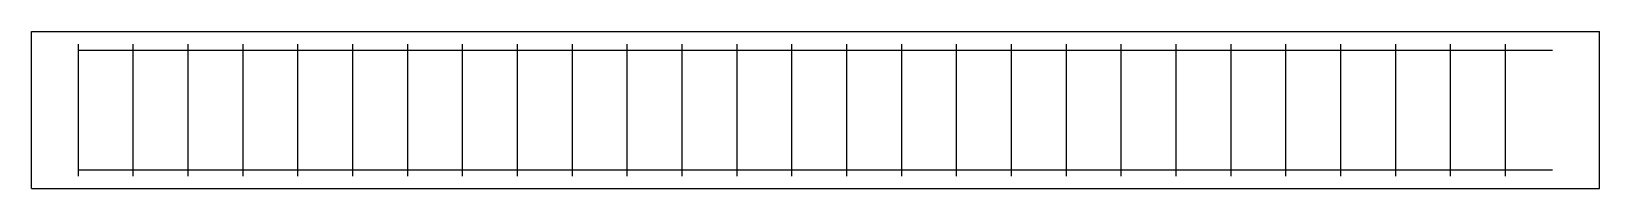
# Model space of a CAD drawing. Extents: x 0 to 5000, y 0 to 500.
import ezdxf

# ---------------------------------------------------------------- set-up
doc = ezdxf.new("R2010")
doc.units = 0

msp = doc.modelspace()

# ---------------------------------------------------------------- linework, layer by layer
at = {"layer": 'CONCRETE'}
for p, q in [((0, 500), (5000, 500)), ((0, 0), (0, 500)), ((5000, 0), (5000, 500)), ((0, 0), (5000, 0))]:
    msp.add_line(p, q, dxfattribs=at)
at = {"layer": 'REBAR_BOTTOM'}
msp.add_line((150, 60), (4850, 60), dxfattribs=at)
at = {"layer": 'REBAR_TOP'}
msp.add_line((150, 440), (4850, 440), dxfattribs=at)
at = {"layer": 'STIRRUPS'}
for p, q in [((150, 40), (150, 460)), ((325, 40), (325, 460)), ((500, 40), (500, 460)), ((675, 40), (675, 460)), ((850, 40), (850, 460)), ((1025, 40), (1025, 460)), ((1200, 40), (1200, 460)), ((1375, 40), (1375, 460)), ((1550, 40), (1550, 460)), ((1725, 40), (1725, 460)), ((1900, 40), (1900, 460)), ((2075, 40), (2075, 460)), ((2250, 40), (2250, 460)), ((2425, 40), (2425, 460)), ((2600, 40), (2600, 460)), ((2775, 40), (2775, 460)), ((2950, 40), (2950, 460)), ((3125, 40), (3125, 460)), ((3300, 40), (3300, 460)), ((3475, 40), (3475, 460)), ((3650, 40), (3650, 460)), ((3825, 40), (3825, 460)), ((4000, 40), (4000, 460)), ((4175, 40), (4175, 460)), ((4350, 40), (4350, 460)), ((4525, 40), (4525, 460)), ((4700, 40), (4700, 460))]:
    msp.add_line(p, q, dxfattribs=at)

doc.saveas('drawing.dxf')
